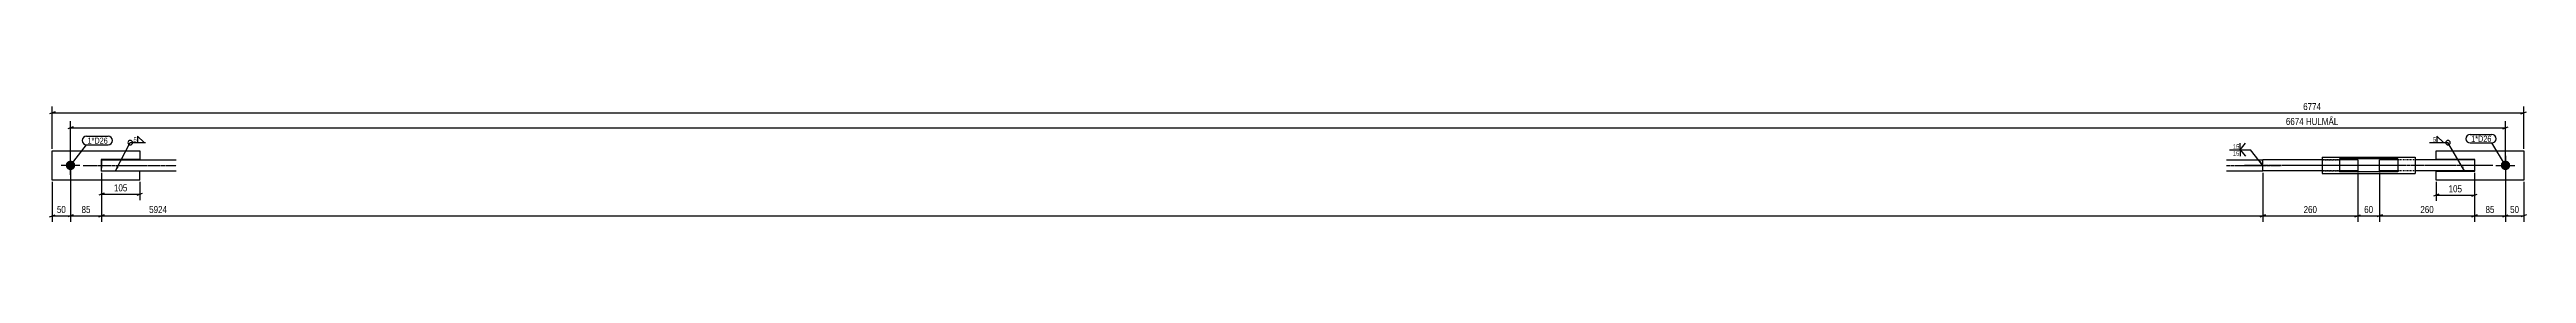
# Model space of a CAD drawing. Header units: millimetres. Extents: x 12 to 19853, y -28 to 341.
# Drawn here: x 13064 to 19853, y 12 to 341 of the extents above; entities that cross this region are included whole.
import ezdxf

# ---------------------------------------------------------------- set-up
doc = ezdxf.new("R2010")
doc.units = ezdxf.units.MM
doc.linetypes.add('DXK_LINE_DOT2', pattern=[3.9198, 1.9599, -1.9599])
doc.linetypes.add('DXK_LINE_DOT3', pattern=[5.9187, 2.979, -0.9799, 0.9799, -0.9799])
for name, color, linetype in [('MÅLSÆTNING', 7, 'Continuous'), ('STÅL', 7, 'Continuous'), ('TEKST', 7, 'Continuous')]:
    doc.layers.add(name, color=color, linetype=linetype)
doc.styles.add('Arial Narrow', font='ARIALN.TTF', dxfattribs={"height": 0.2})

msp = doc.modelspace()

# ---------------------------------------------------------------- hatches: boundary and pattern name
at = {"layer": 'STÅL', "linetype": 'Continuous'}
for points in [[(13121.1, 153, -1), (13121.1, 179, -1)], [(19795.1, 179, -1), (19795.1, 153, -1)]]:
    msp.add_hatch(color=96, dxfattribs=at).paths.add_polyline_path(points)
at = {"layer": 'TEKST', "linetype": 'Continuous'}
for points in [[(19124.9, 177.8), (19130.1, 166), (19120, 173.9)], [(19679.1, 163.4), (19682.8, 151), (19673.7, 160.2)]]:
    msp.add_hatch(color=3, dxfattribs=at).paths.add_polyline_path(points)

# ---------------------------------------------------------------- linework, layer by layer
at = {"layer": 'MÅLSÆTNING', "color": 7, "linetype": 'Continuous'}
for p, q in [((13078.6, 312.4), (13063.6, 306.4)), ((13071.1, 211), (13071.1, 327.1)), ((13071.1, 309.4), (19845.1, 309.4)), ((13128.6, 271.7), (13113.6, 265.7)), ((13121.1, 171), (13121.1, 286.4)), ((19787.6, 265.7), (19802.6, 271.7)), ((19795.1, 171), (19795.1, 286.4)), ((19837.6, 306.4), (19852.6, 312.4)), ((19845.1, 211), (19845.1, 327.1)), ((13121.1, 268.7), (19795.1, 268.7)), ((13121.1, 161), (13121.1, 12)), ((13206.1, 146), (13206.1, 71.3)), ((19130.1, 146), (19130.1, 12)), ((19130.1, 146), (19130.1, 12)), ((19390.1, 146), (19390.1, 12)), ((19450.1, 146), (19450.1, 12)), ((19710.1, 146), (19710.1, 68.7)), ((19795.1, 161), (19795.1, 12)), ((13071.1, 121), (13071.1, 12)), ((13213.6, 90.3), (13198.6, 84.3)), ((13206.1, 87.3), (13311.1, 87.3)), ((13303.6, 84.3), (13318.6, 90.3)), ((13311.1, 121), (13311.1, 71.3)), ((19612.6, 87.7), (19597.6, 81.7)), ((19605.1, 121), (19605.1, 68.7)), ((19605.1, 84.7), (19710.1, 84.7)), ((19702.6, 81.7), (19717.6, 87.7)), ((19845.1, 121), (19845.1, 12)), ((13063.6, 25), (13078.6, 31)), ((13071.1, 28), (13121.1, 28)), ((13128.6, 31), (13113.6, 25)), ((13213.6, 31), (13198.6, 25)), ((13198.6, 25), (13213.6, 31)), ((13206.1, 28), (19130.1, 28)), ((19137.6, 31), (19122.6, 25)), ((19122.6, 25), (19137.6, 31)), ((19382.6, 25), (19397.6, 31)), ((19390.1, 28), (19450.1, 28)), ((19457.6, 31), (19442.6, 25)), ((19717.6, 31), (19702.6, 25)), ((19787.6, 25), (19802.6, 31)), ((19795.1, 28), (19845.1, 28)), ((19852.6, 31), (19837.6, 25))]:
    msp.add_line(p, q, dxfattribs=at)
at = {"layer": 'STÅL', "color": 2, "linetype": 'Continuous'}
for p, q in [((13071.1, 126), (13071.1, 206)), ((13071.1, 206), (13311.1, 206)), ((13311.1, 206), (13311.1, 182)), ((19605.1, 182), (19605.1, 206)), ((19605.1, 206), (19845.1, 206)), ((19845.1, 206), (19845.1, 126)), ((13311.1, 182), (13205.1, 182)), ((13205.1, 182), (13205.1, 150)), ((13311.1, 150), (13205.1, 150)), ((13206.1, 181), (13411.1, 181)), ((13206.1, 181), (13206.1, 158.5)), ((13206.1, 153), (13206.1, 158.5)), ((13206.1, 151), (13206.1, 153)), ((13206.1, 151), (13411.1, 151)), ((13311.1, 126), (13311.1, 150)), ((19030.1, 181), (19130.1, 181)), ((19030.1, 151), (19130.1, 151)), ((19292.6, 181), (19130.1, 181)), ((19130.1, 151), (19130.1, 181)), ((19130.1, 151), (19130.1, 181)), ((19292.6, 151), (19130.1, 151)), ((19292.6, 188.5), (19547.6, 188.5)), ((19292.6, 188.5), (19292.6, 146.5)), ((19292.6, 146.5), (19292.6, 143.5)), ((19292.6, 143.5), (19547.6, 143.5)), ((19500.1, 183.5), (19340.1, 183.5)), ((19340.1, 183.5), (19340.1, 148.5)), ((19390.1, 181), (19340.1, 181)), ((19390.1, 151), (19340.1, 151)), ((19500.1, 148.5), (19340.1, 148.5)), ((19390.1, 181), (19390.1, 151)), ((19500.1, 181), (19450.1, 181)), ((19450.1, 151), (19450.1, 181)), ((19500.1, 151), (19450.1, 151)), ((19500.1, 183.5), (19500.1, 148.5)), ((19547.6, 188.5), (19547.6, 146.5)), ((19710.1, 181), (19547.6, 181)), ((19710.1, 151), (19547.6, 151)), ((19547.6, 146.5), (19547.6, 143.5)), ((19711.1, 182), (19605.1, 182)), ((19605.1, 126), (19605.1, 150)), ((19605.1, 150), (19711.1, 150)), ((19710.1, 181), (19710.1, 166)), ((19710.1, 166), (19710.1, 151)), ((19711.1, 150), (19711.1, 182)), ((13311.1, 126), (13071.1, 126)), ((19845.1, 126), (19605.1, 126))]:
    msp.add_line(p, q, dxfattribs=at)
at = {"layer": 'STÅL', "color": 96, "linetype": 'Continuous'}
for p, q in [((13147.1, 166), (13095.1, 166)), ((13121.1, 140), (13121.1, 192)), ((19769.1, 166), (19821.1, 166)), ((19795.1, 192), (19795.1, 140))]:
    msp.add_line(p, q, dxfattribs=at)
at = {"layer": 'STÅL', "color": 7, "linetype": 'DXK_LINE_DOT3'}
for p, q in [((13156.1, 166), (13411.1, 166)), ((19030.1, 166), (19180.1, 166)), ((19440.1, 166), (19080.1, 166)), ((19400.1, 166), (19242.6, 166)), ((19760.1, 166), (19400.1, 166))]:
    msp.add_line(p, q, dxfattribs=at)
at = {"layer": 'STÅL', "color": 7, "linetype": 'DXK_LINE_DOT2'}
for p, q in [((19340.1, 181), (19292.6, 181)), ((19292.6, 181), (19340.1, 181)), ((19340.1, 151), (19292.6, 151)), ((19292.6, 151), (19340.1, 151)), ((19547.6, 181), (19500.1, 181)), ((19547.6, 151), (19500.1, 151))]:
    msp.add_line(p, q, dxfattribs=at)

# ---------------------------------------------------------------- next in the draw order: wipeouts: each hides what was drawn before it
at = {"color": 0}
for points, layer in [([(19293.5, 313.1), (19293.5, 341.1), (19236.7, 341.1), (19236.7, 313.1)], 'MÅLSÆTNING'), ([(13280.9, 91.1), (13280.9, 119.1), (13236.3, 119.1), (13236.3, 91.1)], 'MÅLSÆTNING'), ([(19679.9, 88.5), (19679.9, 116.5), (19635.3, 116.5), (19635.3, 88.5)], 'MÅLSÆTNING'), ([(13112.3, 31.8), (13112.3, 59.8), (13079.9, 59.8), (13079.9, 31.8)], 'MÅLSÆTNING'), ([(13389.5, 31.8), (13389.5, 59.8), (13332.7, 59.8), (13332.7, 31.8)], 'MÅLSÆTNING'), ([(19436.3, 31.8), (19436.3, 59.8), (19403.9, 59.8), (19403.9, 31.8)], 'MÅLSÆTNING'), ([(19836.3, 31.8), (19836.3, 59.8), (19803.9, 59.8), (19803.9, 31.8)], 'MÅLSÆTNING'), ([(13302.2, 229.6), (13302.2, 244.1), (13292.6, 244.1), (13292.6, 229.6)], 'TEKST'), ([(19063.9, 210.4), (19063.9, 224.9), (19046.6, 224.9), (19046.6, 210.4)], 'TEKST'), ([(19604.7, 229.6), (19604.7, 244.1), (19595.1, 244.1), (19595.1, 229.6)], 'TEKST')]:
    msp.add_wipeout(points, dxfattribs=at).dxf.layer = layer

# ---------------------------------------------------------------- next in the draw order: hatches: boundary and pattern name
at = {"layer": 'TEKST', "linetype": 'Continuous'}
msp.add_hatch(color=3, dxfattribs=at).paths.add_polyline_path([(13253, 160.6), (13244.4, 151), (13247.4, 163.5)])

# ---------------------------------------------------------------- next in the draw order: linework, layer by layer
at = {"layer": 'MÅLSÆTNING', "color": 7, "linetype": 'Continuous'}
for p, q in [((13121.1, 161), (13121.1, 12)), ((13206.1, 146), (13206.1, 12)), ((13206.1, 146), (13206.1, 12)), ((19390.1, 146), (19390.1, 12)), ((19450.1, 146), (19450.1, 12)), ((19710.1, 146), (19710.1, 12)), ((19795.1, 161), (19795.1, 12)), ((13128.6, 31), (13113.6, 25)), ((13121.1, 28), (13206.1, 28)), ((19130.1, 28), (19390.1, 28)), ((19382.6, 25), (19397.6, 31)), ((19457.6, 31), (19442.6, 25)), ((19710.1, 28), (19795.1, 28)), ((19787.6, 25), (19802.6, 31))]:
    msp.add_line(p, q, dxfattribs=at)
at = {"layer": 'TEKST', "color": 3, "linetype": 'Continuous'}
for p, q in [((13244.4, 151), (13284.8, 228.1)), ((13284.8, 228.1), (13326.2, 228.1)), ((13322.6, 228.1), (13304.8, 246)), ((13304.8, 246), (13304.8, 228.1)), ((13304.8, 228.1), (13322.6, 228.1)), ((19068.2, 208.9), (19082.5, 226.7)), ((19068.2, 208.9), (19068.2, 226.7)), ((19587.3, 228.1), (19637.5, 228.1)), ((19625.1, 228.1), (19607.3, 246)), ((19607.3, 246), (19607.3, 228.1)), ((19607.3, 228.1), (19625.1, 228.1)), ((19682.8, 151), (19637.5, 228.1))]:
    msp.add_line(p, q, dxfattribs=at)
for centre, start, end in [((13284.8, 228.1), 90, 270), ((13284.8, 228.1), 270, 90), ((19637.5, 228.1), 90, 270), ((19637.5, 228.1), 270, 90)]:
    msp.add_arc(centre, 6.25, start, end, dxfattribs=at)

# ---------------------------------------------------------------- next in the draw order: texts
at = {"layer": 'MÅLSÆTNING', "color": 3, "style": 'Arial Narrow'}
for s, p in [('6774', (19240.7, 317.1)), ('105', (13240.3, 95.1)), ('105', (19639.3, 92.5)), ('50', (13083.9, 35.8)), ('5924', (13336.7, 35.8)), ('60', (19407.9, 35.8)), ('50', (19807.9, 35.8))]:
    msp.add_text(s, height=19.09, dxfattribs=at).set_placement(p)
at = {"layer": 'TEKST', "color": 3, "style": 'Arial Narrow'}
for p in [(13293.6, 230.6), (19596.1, 230.6)]:
    msp.add_text('5', height=11.9, dxfattribs=at).set_placement(p)

# ---------------------------------------------------------------- next in the draw order: wipeouts: each hides what was drawn before it
at = {"color": 0}
for points, layer in [([(19341, 272.4), (19341, 300.4), (19189.3, 300.4), (19189.3, 272.4)], 'MÅLSÆTNING'), ([(13179.8, 31.8), (13179.8, 59.8), (13147.4, 59.8), (13147.4, 31.8)], 'MÅLSÆTNING'), ([(19282.4, 31.8), (19282.4, 59.8), (19237.8, 59.8), (19237.8, 31.8)], 'MÅLSÆTNING'), ([(19768.8, 31.8), (19768.8, 59.8), (19736.4, 59.8), (19736.4, 31.8)], 'MÅLSÆTNING'), ([(13221.1, 225.2), (13221.1, 242.7), (13167.8, 242.7), (13167.8, 225.2)], 'TEKST'), ([(19754.5, 230.2), (19754.5, 247.7), (19701.2, 247.7), (19701.2, 230.2)], 'TEKST')]:
    msp.add_wipeout(points, dxfattribs=at).dxf.layer = layer
at = {"color": 0, "linetype": 'Continuous'}
msp.add_wipeout([(19063.9, 191.6), (19063.9, 206.1), (19046.6, 206.1), (19046.6, 191.6)], dxfattribs=at).dxf.layer = 'TEKST'

# ---------------------------------------------------------------- next in the draw order: linework, layer by layer
at = {"layer": 'MÅLSÆTNING', "color": 7, "linetype": 'Continuous'}
for p, q in [((19710.1, 146), (19710.1, 12)), ((19450.1, 28), (19710.1, 28)), ((19702.6, 25), (19717.6, 31))]:
    msp.add_line(p, q, dxfattribs=at)
at = {"layer": 'TEKST', "color": 3, "linetype": 'Continuous'}
for p, q in [((19038.9, 208.9), (19096.6, 208.9)), ((19068.2, 208.9), (19082.5, 191)), ((19068.2, 208.9), (19068.2, 191)), ((19130.1, 166), (19096.6, 208.9))]:
    msp.add_line(p, q, dxfattribs=at)

# ---------------------------------------------------------------- next in the draw order: texts
at = {"layer": 'MÅLSÆTNING', "color": 3, "style": 'Arial Narrow'}
for s, height, p in [('6674 HULMÅL', 19.089, (19193.3, 276.4)), ('85', 19.09, (13151.4, 35.8)), ('260', 19.09, (19241.8, 35.8)), ('85', 19.09, (19740.4, 35.8))]:
    msp.add_text(s, height=height, dxfattribs=at).set_placement(p)
at = {"layer": 'TEKST', "color": 3, "style": 'Arial Narrow'}
msp.add_text('15', height=11.93, dxfattribs=at).set_placement((19047.6, 211.4))
at = {"layer": 'TEKST', "color": 3, "linetype": 'Continuous', "style": 'Arial Narrow'}
msp.add_text('15', height=11.93, dxfattribs=at).set_placement((19047.6, 192.6))

# ---------------------------------------------------------------- next in the draw order: wipeouts: each hides what was drawn before it
at = {"color": 0}
for points in [[(13221.1, 225.2), (13221.1, 242.7), (13167.8, 242.7), (13167.8, 225.2)], [(19754.5, 230.2), (19754.5, 247.7), (19701.2, 247.7), (19701.2, 230.2)]]:
    msp.add_wipeout(points, dxfattribs=at).dxf.layer = 'TEKST'

# ---------------------------------------------------------------- next in the draw order: linework, layer by layer
at = {"layer": 'TEKST', "color": 7, "linetype": 'Continuous'}
for p, q in [((13121.1, 166), (13164.8, 222.2)), ((13164.8, 245.7), (13224.1, 245.7)), ((13164.8, 222.2), (13224.1, 222.2)), ((19698.2, 250.7), (19757.5, 250.7)), ((19698.2, 227.2), (19757.5, 227.2)), ((19795.1, 166), (19757.5, 227.2))]:
    msp.add_line(p, q, dxfattribs=at)
for centre, radius, start, end in [((13164.8, 234), 11.7, 90, 270), ((13224.1, 234), 11.8, 270, 90), ((19698.2, 238.9), 11.7, 90, 270), ((19757.5, 238.9), 11.7, 270, 90)]:
    msp.add_arc(centre, radius, start, end, dxfattribs=at)

# ---------------------------------------------------------------- next in the draw order: texts
at = {"layer": 'TEKST', "color": 3, "style": 'Arial Narrow'}
for p in [(13167.8, 225.2), (19701.2, 230.2)]:
    msp.add_text('1*D26', height=16.7, dxfattribs=at).set_placement(p)

# ---------------------------------------------------------------- next in the draw order: wipeouts: each hides what was drawn before it
at = {"color": 0}
msp.add_wipeout([(19602.4, 31.8), (19602.4, 59.8), (19557.8, 59.8), (19557.8, 31.8)], dxfattribs=at).dxf.layer = 'MÅLSÆTNING'

# ---------------------------------------------------------------- next in the draw order: texts
at = {"layer": 'MÅLSÆTNING', "color": 3, "style": 'Arial Narrow'}
msp.add_text('260', height=19.09, dxfattribs=at).set_placement((19561.8, 35.8))

doc.saveas('drawing.dxf')
